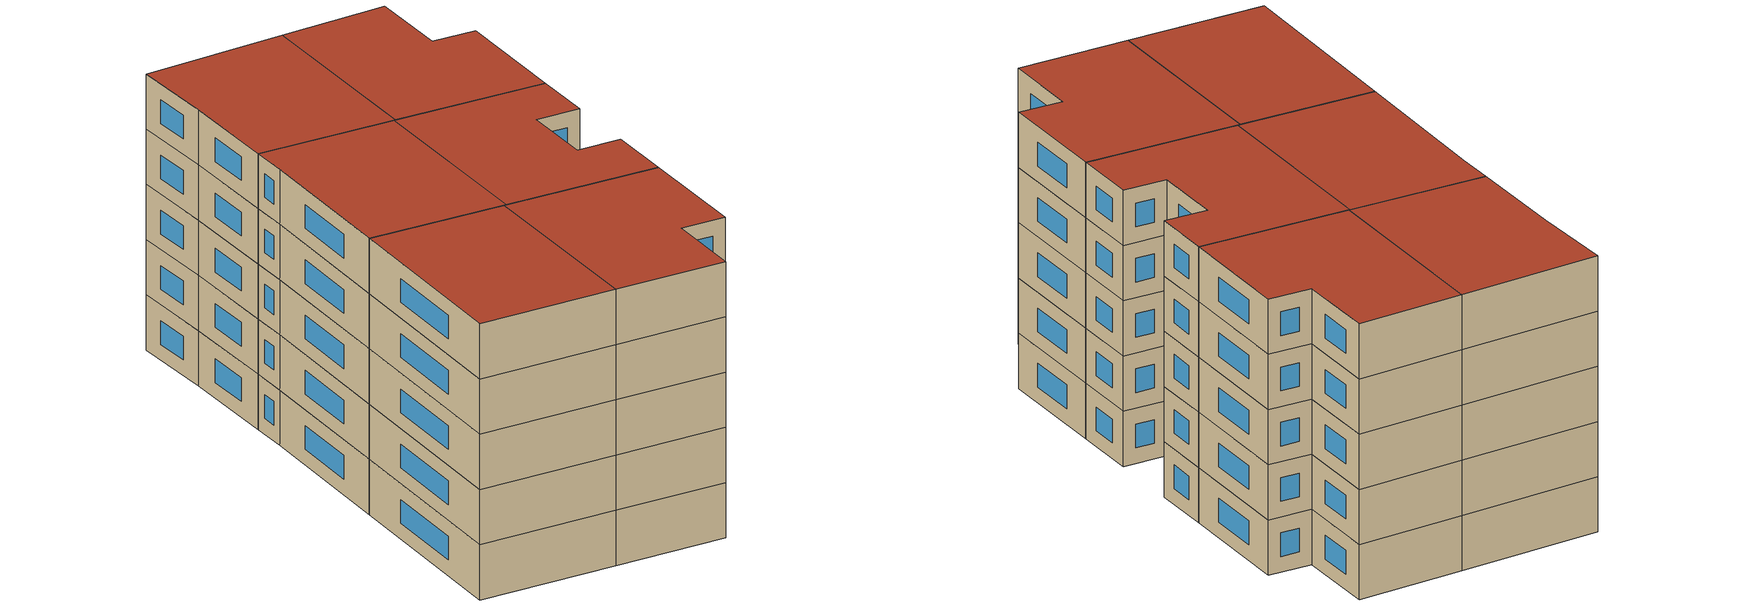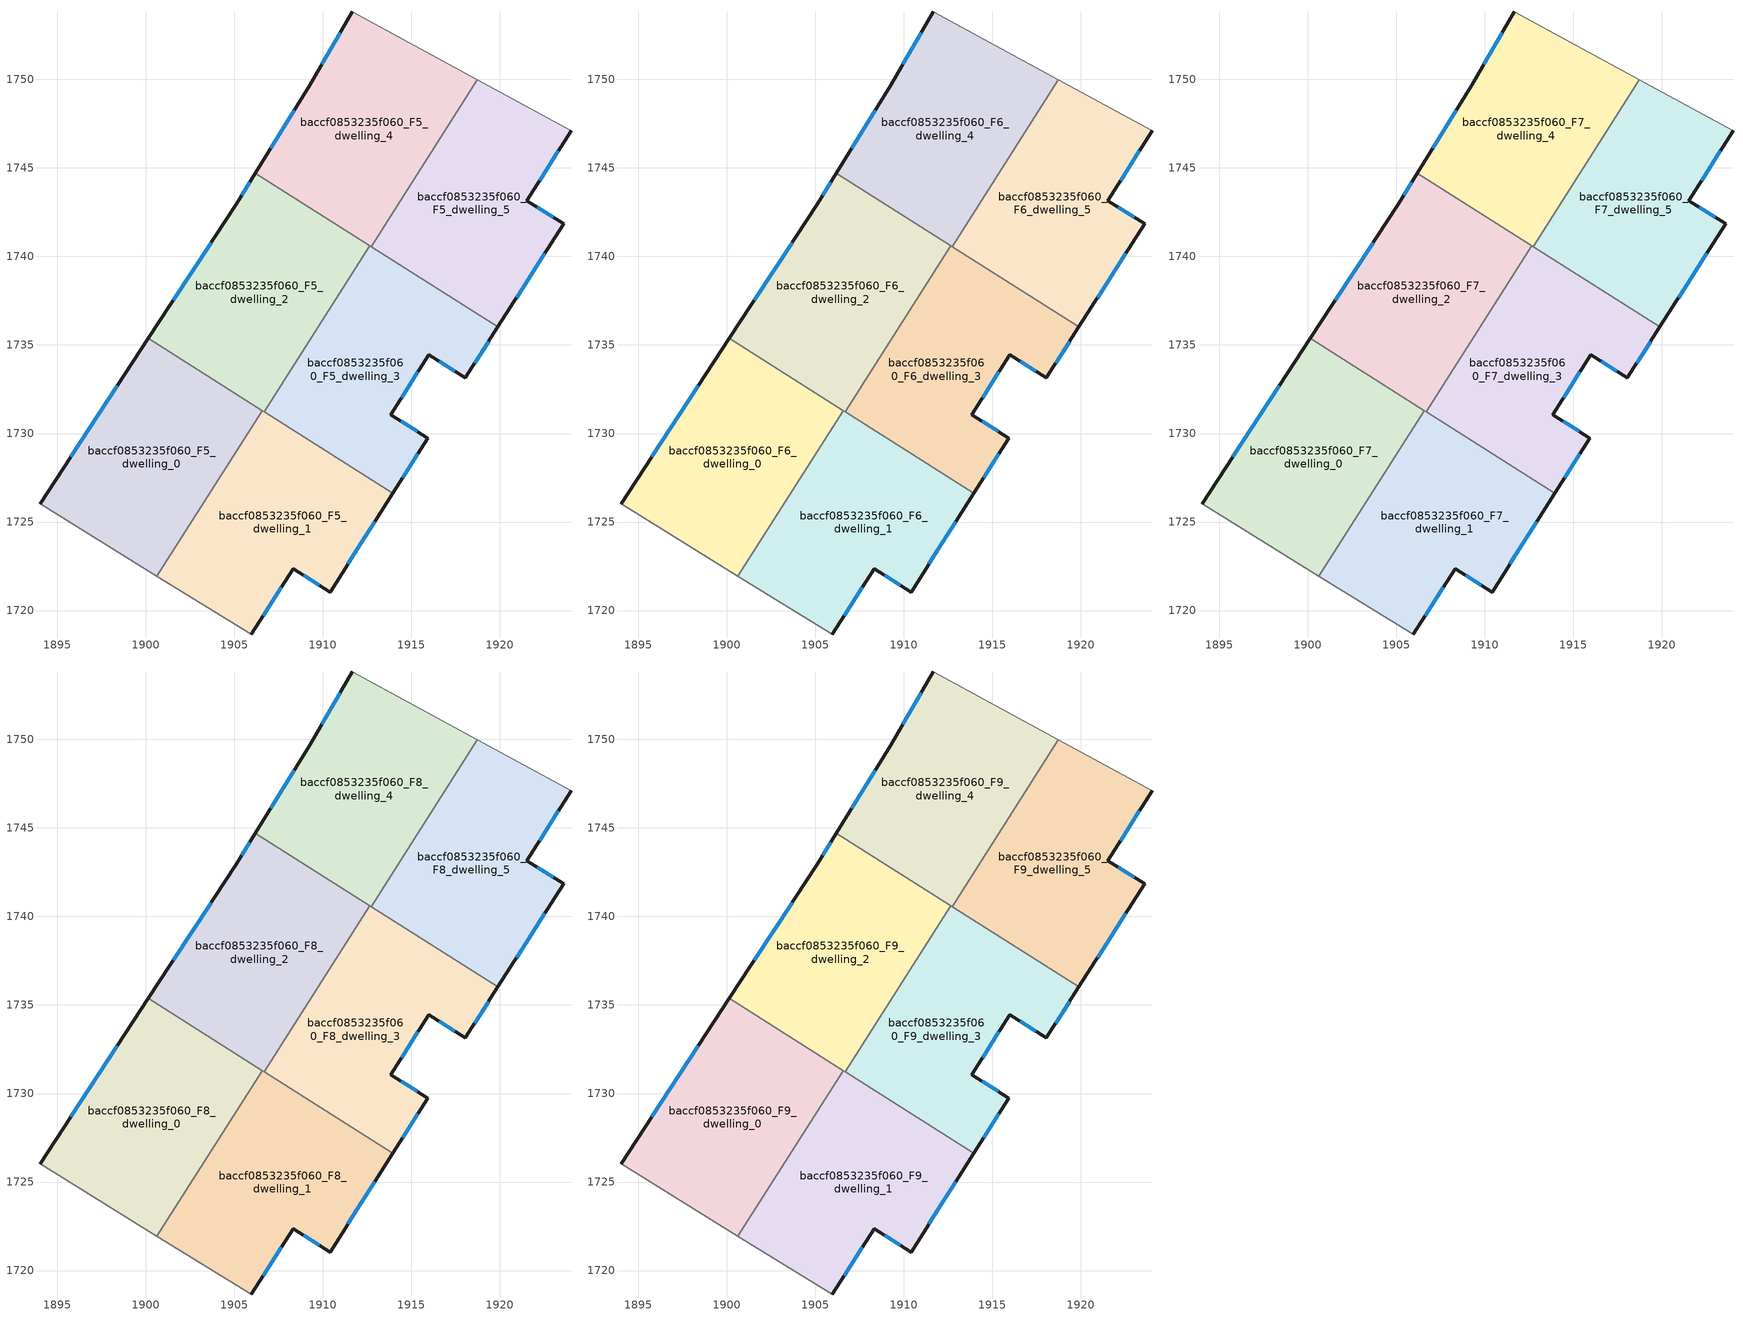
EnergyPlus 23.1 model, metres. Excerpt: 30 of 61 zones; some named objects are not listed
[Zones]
baccf0853235f060_F5_dwelling_0
 floor to baccf0853235f060_F4_dwelling_0 (EU_floor_Construction): 1906.57,1731.3 1900.63,1721.95 1894.03,1726.03 1900.15,1735.37 z15
 wall outside (EU_wall_Construction): 1900.15,1735.37 1894.03,1726.03 z15:18
 wall adiabatic (EU_wall_Construction): 1894.03,1726.03 1900.63,1721.95 z15:18
 wall to baccf0853235f060_F5_dwelling_1 (EU_wall_Construction): 1900.63,1721.95 1906.57,1731.3 z15:18
 wall to baccf0853235f060_F5_dwelling_2 (EU_wall_Construction): 1906.57,1731.3 1900.15,1735.37 z15:18
 window (EU_Window_Construction): 1898.4,1732.7 1895.78,1728.7 z15.86:17.14
baccf0853235f060_F5_dwelling_1
 floor to baccf0853235f060_F4_dwelling_1 (EU_floor_Construction): 1913.95,1726.61 1910.41,1721.04 1908.32,1722.37 1905.96,1718.66 1900.63,1721.95 1906.57,1731.3 z15
 wall outside (EU_wall_Construction): 1905.96,1718.66 1908.32,1722.37 1910.41,1721.04 1913.95,1726.61 z15:18
 wall adiabatic (EU_wall_Construction): 1900.63,1721.95 1905.96,1718.66 z15:18
 wall to baccf0853235f060_F5_dwelling_3 (EU_wall_Construction): 1913.95,1726.61 1906.7,1731.22 z15:18
 wall to baccf0853235f060_F5_dwelling_2 (EU_wall_Construction): 1906.7,1731.22 1906.57,1731.3 z15:18
 window (EU_Window_Construction): 1908.92,1721.99 1909.82,1721.42 / 1906.64,1719.72 1907.65,1721.31 / 1911.42,1722.63 1912.94,1725.02 z15.86:17.14
baccf0853235f060_F5_dwelling_2
 floor to baccf0853235f060_F4_dwelling_2 (EU_floor_Construction): 1912.66,1740.61 1906.7,1731.22 1900.15,1735.37 1905.1,1742.94 1906.2,1744.71 z15
 wall outside (EU_wall_Construction): 1906.2,1744.71 1905.1,1742.94 1900.15,1735.37 z15:18
 wall to baccf0853235f060_F5_dwelling_3 (EU_wall_Construction): 1906.7,1731.22 1912.66,1740.61 z15:18
 wall to baccf0853235f060_F5_dwelling_4 (EU_wall_Construction): 1912.66,1740.61 1906.2,1744.71 z15:18
 window (EU_Window_Construction): 1905.89,1744.21 1905.42,1743.45 / 1903.69,1740.78 1901.56,1737.54 z15.86:17.14
baccf0853235f060_F5_dwelling_3
 floor to baccf0853235f060_F4_dwelling_3 (EU_floor_Construction): 1919.89,1736.02 1918.06,1733.14 1915.99,1734.45 1913.84,1731.06 1915.93,1729.74 1913.95,1726.61 1906.7,1731.22 1912.66,1740.61 z15
 wall outside (EU_wall_Construction): 1913.95,1726.61 1915.93,1729.74 1913.84,1731.06 1915.99,1734.45 1918.06,1733.14 1919.89,1736.02 z15:18
 wall to baccf0853235f060_F5_dwelling_5 (EU_wall_Construction): 1919.89,1736.02 1912.74,1740.56 z15:18
 wall to baccf0853235f060_F5_dwelling_4 (EU_wall_Construction): 1912.74,1740.56 1912.66,1740.61 z15:18
 window (EU_Window_Construction): 1914.45,1732.03 1915.37,1733.48 / 1915.33,1730.11 1914.44,1730.68 / 1914.52,1727.5 1915.37,1728.84 / 1918.58,1733.97 1919.37,1735.2 / 1916.58,1734.08 1917.47,1733.52 z15.86:17.14
baccf0853235f060_F5_dwelling_4
 floor to baccf0853235f060_F4_dwelling_4 (EU_floor_Construction): 1918.72,1749.99 1912.74,1740.56 1906.2,1744.71 1909.27,1749.67 1911.68,1753.83 z15
 wall outside (EU_wall_Construction): 1911.68,1753.83 1909.27,1749.67 1906.2,1744.71 z15:18
 wall adiabatic (EU_wall_Construction): 1918.72,1749.99 1911.68,1753.83 z15:18
 wall to baccf0853235f060_F5_dwelling_5 (EU_wall_Construction): 1912.74,1740.56 1918.72,1749.99 z15:18
 window (EU_Window_Construction): 1910.99,1752.64 1909.95,1750.86 / 1908.39,1748.25 1907.08,1746.13 z15.86:17.14
baccf0853235f060_F5_dwelling_5
 floor to baccf0853235f060_F4_dwelling_5 (EU_floor_Construction): 1924.02,1747.1 1921.54,1743.16 1923.6,1741.84 1919.89,1736.02 1912.74,1740.56 1918.72,1749.99 z15
 wall outside (EU_wall_Construction): 1919.89,1736.02 1923.6,1741.84 1921.54,1743.16 1924.02,1747.1 z15:18
 wall adiabatic (EU_wall_Construction): 1924.02,1747.1 1918.72,1749.99 z15:18
 window (EU_Window_Construction): 1922.25,1744.28 1923.31,1745.97 / 1923.01,1742.22 1922.13,1742.78 / 1920.95,1737.68 1922.54,1740.18 z15.86:17.14
baccf0853235f060_F6_dwelling_0
 floor to baccf0853235f060_F5_dwelling_0 (EU_floor_Construction): 1906.57,1731.3 1900.63,1721.95 1894.03,1726.03 1900.15,1735.37 z18
 wall outside (EU_wall_Construction): 1900.15,1735.37 1894.03,1726.03 z18:21
 wall adiabatic (EU_wall_Construction): 1894.03,1726.03 1900.63,1721.95 z18:21
 wall to baccf0853235f060_F6_dwelling_1 (EU_wall_Construction): 1900.63,1721.95 1906.57,1731.3 z18:21
 wall to baccf0853235f060_F6_dwelling_2 (EU_wall_Construction): 1906.57,1731.3 1900.15,1735.37 z18:21
 window (EU_Window_Construction): 1898.4,1732.7 1895.78,1728.7 z18.86:20.14
baccf0853235f060_F6_dwelling_1
 floor to baccf0853235f060_F5_dwelling_1 (EU_floor_Construction): 1913.95,1726.61 1910.41,1721.04 1908.32,1722.37 1905.96,1718.66 1900.63,1721.95 1906.57,1731.3 z18
 wall outside (EU_wall_Construction): 1905.96,1718.66 1908.32,1722.37 1910.41,1721.04 1913.95,1726.61 z18:21
 wall adiabatic (EU_wall_Construction): 1900.63,1721.95 1905.96,1718.66 z18:21
 wall to baccf0853235f060_F6_dwelling_3 (EU_wall_Construction): 1913.95,1726.61 1906.7,1731.22 z18:21
 wall to baccf0853235f060_F6_dwelling_2 (EU_wall_Construction): 1906.7,1731.22 1906.57,1731.3 z18:21
 window (EU_Window_Construction): 1908.92,1721.99 1909.82,1721.42 / 1906.64,1719.72 1907.65,1721.31 / 1911.42,1722.63 1912.94,1725.02 z18.86:20.14
baccf0853235f060_F6_dwelling_2
 floor to baccf0853235f060_F5_dwelling_2 (EU_floor_Construction): 1912.66,1740.61 1906.7,1731.22 1900.15,1735.37 1905.1,1742.94 1906.2,1744.71 z18
 wall outside (EU_wall_Construction): 1906.2,1744.71 1905.1,1742.94 1900.15,1735.37 z18:21
 wall to baccf0853235f060_F6_dwelling_3 (EU_wall_Construction): 1906.7,1731.22 1912.66,1740.61 z18:21
 wall to baccf0853235f060_F6_dwelling_4 (EU_wall_Construction): 1912.66,1740.61 1906.2,1744.71 z18:21
 window (EU_Window_Construction): 1905.89,1744.21 1905.42,1743.45 / 1903.69,1740.78 1901.56,1737.54 z18.86:20.14
baccf0853235f060_F6_dwelling_3
 floor to baccf0853235f060_F5_dwelling_3 (EU_floor_Construction): 1919.89,1736.02 1918.06,1733.14 1915.99,1734.45 1913.84,1731.06 1915.93,1729.74 1913.95,1726.61 1906.7,1731.22 1912.66,1740.61 z18
 wall outside (EU_wall_Construction): 1913.95,1726.61 1915.93,1729.74 1913.84,1731.06 1915.99,1734.45 1918.06,1733.14 1919.89,1736.02 z18:21
 wall to baccf0853235f060_F6_dwelling_5 (EU_wall_Construction): 1919.89,1736.02 1912.74,1740.56 z18:21
 wall to baccf0853235f060_F6_dwelling_4 (EU_wall_Construction): 1912.74,1740.56 1912.66,1740.61 z18:21
 window (EU_Window_Construction): 1914.45,1732.03 1915.37,1733.48 / 1915.33,1730.11 1914.44,1730.68 / 1914.52,1727.5 1915.37,1728.84 / 1918.58,1733.97 1919.37,1735.2 / 1916.58,1734.08 1917.47,1733.52 z18.86:20.14
baccf0853235f060_F6_dwelling_4
 floor to baccf0853235f060_F5_dwelling_4 (EU_floor_Construction): 1918.72,1749.99 1912.74,1740.56 1906.2,1744.71 1909.27,1749.67 1911.68,1753.83 z18
 wall outside (EU_wall_Construction): 1911.68,1753.83 1909.27,1749.67 1906.2,1744.71 z18:21
 wall adiabatic (EU_wall_Construction): 1918.72,1749.99 1911.68,1753.83 z18:21
 wall to baccf0853235f060_F6_dwelling_5 (EU_wall_Construction): 1912.74,1740.56 1918.72,1749.99 z18:21
 window (EU_Window_Construction): 1910.99,1752.64 1909.95,1750.86 / 1908.39,1748.25 1907.08,1746.13 z18.86:20.14
baccf0853235f060_F6_dwelling_5
 floor to baccf0853235f060_F5_dwelling_5 (EU_floor_Construction): 1924.02,1747.1 1921.54,1743.16 1923.6,1741.84 1919.89,1736.02 1912.74,1740.56 1918.72,1749.99 z18
 wall outside (EU_wall_Construction): 1919.89,1736.02 1923.6,1741.84 1921.54,1743.16 1924.02,1747.1 z18:21
 wall adiabatic (EU_wall_Construction): 1924.02,1747.1 1918.72,1749.99 z18:21
 window (EU_Window_Construction): 1922.25,1744.28 1923.31,1745.97 / 1923.01,1742.22 1922.13,1742.78 / 1920.95,1737.68 1922.54,1740.18 z18.86:20.14
baccf0853235f060_F7_dwelling_0
 floor to baccf0853235f060_F6_dwelling_0 (EU_floor_Construction): 1906.57,1731.3 1900.63,1721.95 1894.03,1726.03 1900.15,1735.37 z21
 wall outside (EU_wall_Construction): 1900.15,1735.37 1894.03,1726.03 z21:24
 wall adiabatic (EU_wall_Construction): 1894.03,1726.03 1900.63,1721.95 z21:24
 wall to baccf0853235f060_F7_dwelling_1 (EU_wall_Construction): 1900.63,1721.95 1906.57,1731.3 z21:24
 wall to baccf0853235f060_F7_dwelling_2 (EU_wall_Construction): 1906.57,1731.3 1900.15,1735.37 z21:24
 window (EU_Window_Construction): 1898.4,1732.7 1895.78,1728.7 z21.86:23.14
baccf0853235f060_F7_dwelling_1
 floor to baccf0853235f060_F6_dwelling_1 (EU_floor_Construction): 1913.95,1726.61 1910.41,1721.04 1908.32,1722.37 1905.96,1718.66 1900.63,1721.95 1906.57,1731.3 z21
 wall outside (EU_wall_Construction): 1905.96,1718.66 1908.32,1722.37 1910.41,1721.04 1913.95,1726.61 z21:24
 wall adiabatic (EU_wall_Construction): 1900.63,1721.95 1905.96,1718.66 z21:24
 wall to baccf0853235f060_F7_dwelling_3 (EU_wall_Construction): 1913.95,1726.61 1906.7,1731.22 z21:24
 wall to baccf0853235f060_F7_dwelling_2 (EU_wall_Construction): 1906.7,1731.22 1906.57,1731.3 z21:24
 window (EU_Window_Construction): 1908.92,1721.99 1909.82,1721.42 / 1906.64,1719.72 1907.65,1721.31 / 1911.42,1722.63 1912.94,1725.02 z21.86:23.14
baccf0853235f060_F7_dwelling_2
 floor to baccf0853235f060_F6_dwelling_2 (EU_floor_Construction): 1912.66,1740.61 1906.7,1731.22 1900.15,1735.37 1905.1,1742.94 1906.2,1744.71 z21
 wall outside (EU_wall_Construction): 1906.2,1744.71 1905.1,1742.94 1900.15,1735.37 z21:24
 wall to baccf0853235f060_F7_dwelling_3 (EU_wall_Construction): 1906.7,1731.22 1912.66,1740.61 z21:24
 wall to baccf0853235f060_F7_dwelling_4 (EU_wall_Construction): 1912.66,1740.61 1906.2,1744.71 z21:24
 window (EU_Window_Construction): 1905.89,1744.21 1905.42,1743.45 / 1903.69,1740.78 1901.56,1737.54 z21.86:23.14
baccf0853235f060_F7_dwelling_3
 floor to baccf0853235f060_F6_dwelling_3 (EU_floor_Construction): 1919.89,1736.02 1918.06,1733.14 1915.99,1734.45 1913.84,1731.06 1915.93,1729.74 1913.95,1726.61 1906.7,1731.22 1912.66,1740.61 z21
 wall outside (EU_wall_Construction): 1913.95,1726.61 1915.93,1729.74 1913.84,1731.06 1915.99,1734.45 1918.06,1733.14 1919.89,1736.02 z21:24
 wall to baccf0853235f060_F7_dwelling_5 (EU_wall_Construction): 1919.89,1736.02 1912.74,1740.56 z21:24
 wall to baccf0853235f060_F7_dwelling_4 (EU_wall_Construction): 1912.74,1740.56 1912.66,1740.61 z21:24
 window (EU_Window_Construction): 1914.45,1732.03 1915.37,1733.48 / 1915.33,1730.11 1914.44,1730.68 / 1914.52,1727.5 1915.37,1728.84 / 1918.58,1733.97 1919.37,1735.2 / 1916.58,1734.08 1917.47,1733.52 z21.86:23.14
baccf0853235f060_F7_dwelling_4
 floor to baccf0853235f060_F6_dwelling_4 (EU_floor_Construction): 1918.72,1749.99 1912.74,1740.56 1906.2,1744.71 1909.27,1749.67 1911.68,1753.83 z21
 wall outside (EU_wall_Construction): 1911.68,1753.83 1909.27,1749.67 1906.2,1744.71 z21:24
 wall adiabatic (EU_wall_Construction): 1918.72,1749.99 1911.68,1753.83 z21:24
 wall to baccf0853235f060_F7_dwelling_5 (EU_wall_Construction): 1912.74,1740.56 1918.72,1749.99 z21:24
 window (EU_Window_Construction): 1910.99,1752.64 1909.95,1750.86 / 1908.39,1748.25 1907.08,1746.13 z21.86:23.14
baccf0853235f060_F7_dwelling_5
 floor to baccf0853235f060_F6_dwelling_5 (EU_floor_Construction): 1924.02,1747.1 1921.54,1743.16 1923.6,1741.84 1919.89,1736.02 1912.74,1740.56 1918.72,1749.99 z21
 wall outside (EU_wall_Construction): 1919.89,1736.02 1923.6,1741.84 1921.54,1743.16 1924.02,1747.1 z21:24
 wall adiabatic (EU_wall_Construction): 1924.02,1747.1 1918.72,1749.99 z21:24
 window (EU_Window_Construction): 1922.25,1744.28 1923.31,1745.97 / 1923.01,1742.22 1922.13,1742.78 / 1920.95,1737.68 1922.54,1740.18 z21.86:23.14
baccf0853235f060_F8_dwelling_0
 floor to baccf0853235f060_F7_dwelling_0 (EU_floor_Construction): 1906.57,1731.3 1900.63,1721.95 1894.03,1726.03 1900.15,1735.37 z24
 wall outside (EU_wall_Construction): 1900.15,1735.37 1894.03,1726.03 z24:27
 wall adiabatic (EU_wall_Construction): 1894.03,1726.03 1900.63,1721.95 z24:27
 wall to baccf0853235f060_F8_dwelling_1 (EU_wall_Construction): 1900.63,1721.95 1906.57,1731.3 z24:27
 wall to baccf0853235f060_F8_dwelling_2 (EU_wall_Construction): 1906.57,1731.3 1900.15,1735.37 z24:27
 window (EU_Window_Construction): 1898.4,1732.7 1895.78,1728.7 z24.86:26.14
baccf0853235f060_F8_dwelling_1
 floor to baccf0853235f060_F7_dwelling_1 (EU_floor_Construction): 1913.95,1726.61 1910.41,1721.04 1908.32,1722.37 1905.96,1718.66 1900.63,1721.95 1906.57,1731.3 z24
 wall outside (EU_wall_Construction): 1905.96,1718.66 1908.32,1722.37 1910.41,1721.04 1913.95,1726.61 z24:27
 wall adiabatic (EU_wall_Construction): 1900.63,1721.95 1905.96,1718.66 z24:27
 wall to baccf0853235f060_F8_dwelling_3 (EU_wall_Construction): 1913.95,1726.61 1906.7,1731.22 z24:27
 wall to baccf0853235f060_F8_dwelling_2 (EU_wall_Construction): 1906.7,1731.22 1906.57,1731.3 z24:27
 window (EU_Window_Construction): 1908.92,1721.99 1909.82,1721.42 / 1906.64,1719.72 1907.65,1721.31 / 1911.42,1722.63 1912.94,1725.02 z24.86:26.14
baccf0853235f060_F8_dwelling_2
 floor to baccf0853235f060_F7_dwelling_2 (EU_floor_Construction): 1912.66,1740.61 1906.7,1731.22 1900.15,1735.37 1905.1,1742.94 1906.2,1744.71 z24
 wall outside (EU_wall_Construction): 1906.2,1744.71 1905.1,1742.94 1900.15,1735.37 z24:27
 wall to baccf0853235f060_F8_dwelling_3 (EU_wall_Construction): 1906.7,1731.22 1912.66,1740.61 z24:27
 wall to baccf0853235f060_F8_dwelling_4 (EU_wall_Construction): 1912.66,1740.61 1906.2,1744.71 z24:27
 window (EU_Window_Construction): 1905.89,1744.21 1905.42,1743.45 / 1903.69,1740.78 1901.56,1737.54 z24.86:26.14
baccf0853235f060_F8_dwelling_3
 floor to baccf0853235f060_F7_dwelling_3 (EU_floor_Construction): 1919.89,1736.02 1918.06,1733.14 1915.99,1734.45 1913.84,1731.06 1915.93,1729.74 1913.95,1726.61 1906.7,1731.22 1912.66,1740.61 z24
 wall outside (EU_wall_Construction): 1913.95,1726.61 1915.93,1729.74 1913.84,1731.06 1915.99,1734.45 1918.06,1733.14 1919.89,1736.02 z24:27
 wall to baccf0853235f060_F8_dwelling_5 (EU_wall_Construction): 1919.89,1736.02 1912.74,1740.56 z24:27
 wall to baccf0853235f060_F8_dwelling_4 (EU_wall_Construction): 1912.74,1740.56 1912.66,1740.61 z24:27
 window (EU_Window_Construction): 1914.45,1732.03 1915.37,1733.48 / 1915.33,1730.11 1914.44,1730.68 / 1914.52,1727.5 1915.37,1728.84 / 1918.58,1733.97 1919.37,1735.2 / 1916.58,1734.08 1917.47,1733.52 z24.86:26.14
baccf0853235f060_F8_dwelling_4
 floor to baccf0853235f060_F7_dwelling_4 (EU_floor_Construction): 1918.72,1749.99 1912.74,1740.56 1906.2,1744.71 1909.27,1749.67 1911.68,1753.83 z24
 wall outside (EU_wall_Construction): 1911.68,1753.83 1909.27,1749.67 1906.2,1744.71 z24:27
 wall adiabatic (EU_wall_Construction): 1918.72,1749.99 1911.68,1753.83 z24:27
 wall to baccf0853235f060_F8_dwelling_5 (EU_wall_Construction): 1912.74,1740.56 1918.72,1749.99 z24:27
 window (EU_Window_Construction): 1910.99,1752.64 1909.95,1750.86 / 1908.39,1748.25 1907.08,1746.13 z24.86:26.14
baccf0853235f060_F8_dwelling_5
 floor to baccf0853235f060_F7_dwelling_5 (EU_floor_Construction): 1924.02,1747.1 1921.54,1743.16 1923.6,1741.84 1919.89,1736.02 1912.74,1740.56 1918.72,1749.99 z24
 wall outside (EU_wall_Construction): 1919.89,1736.02 1923.6,1741.84 1921.54,1743.16 1924.02,1747.1 z24:27
 wall adiabatic (EU_wall_Construction): 1924.02,1747.1 1918.72,1749.99 z24:27
 window (EU_Window_Construction): 1922.25,1744.28 1923.31,1745.97 / 1923.01,1742.22 1922.13,1742.78 / 1920.95,1737.68 1922.54,1740.18 z24.86:26.14
baccf0853235f060_F9_dwelling_0
 floor to baccf0853235f060_F8_dwelling_0 (EU_floor_Construction): 1906.57,1731.3 1900.63,1721.95 1894.03,1726.03 1900.15,1735.37 z27
 wall outside (EU_wall_Construction): 1900.15,1735.37 1894.03,1726.03 z27:30
 wall adiabatic (EU_wall_Construction): 1894.03,1726.03 1900.63,1721.95 z27:30
 wall to baccf0853235f060_F9_dwelling_1 (EU_wall_Construction): 1900.63,1721.95 1906.57,1731.3 z27:30
 wall to baccf0853235f060_F9_dwelling_2 (EU_wall_Construction): 1906.57,1731.3 1900.15,1735.37 z27:30
 window (EU_Window_Construction): 1898.4,1732.7 1895.78,1728.7 z27.86:29.14
 roof outside (EU_roof_Construction): 1900.63,1721.95 1906.57,1731.3 1900.15,1735.37 1894.03,1726.03 z30
baccf0853235f060_F9_dwelling_1
 floor to baccf0853235f060_F8_dwelling_1 (EU_floor_Construction): 1913.95,1726.61 1910.41,1721.04 1908.32,1722.37 1905.96,1718.66 1900.63,1721.95 1906.57,1731.3 z27
 wall outside (EU_wall_Construction): 1905.96,1718.66 1908.32,1722.37 1910.41,1721.04 1913.95,1726.61 z27:30
 wall adiabatic (EU_wall_Construction): 1900.63,1721.95 1905.96,1718.66 z27:30
 wall to baccf0853235f060_F9_dwelling_3 (EU_wall_Construction): 1913.95,1726.61 1906.7,1731.22 z27:30
 wall to baccf0853235f060_F9_dwelling_2 (EU_wall_Construction): 1906.7,1731.22 1906.57,1731.3 z27:30
 window (EU_Window_Construction): 1908.92,1721.99 1909.82,1721.42 / 1906.64,1719.72 1907.65,1721.31 / 1911.42,1722.63 1912.94,1725.02 z27.86:29.14
 roof outside (EU_roof_Construction): 1910.41,1721.04 1913.95,1726.61 1906.57,1731.3 1900.63,1721.95 1905.96,1718.66 1908.32,1722.37 z30
baccf0853235f060_F9_dwelling_2
 floor to baccf0853235f060_F8_dwelling_2 (EU_floor_Construction): 1912.66,1740.61 1906.7,1731.22 1900.15,1735.37 1905.1,1742.94 1906.2,1744.71 z27
 wall outside (EU_wall_Construction): 1906.2,1744.71 1905.1,1742.94 1900.15,1735.37 z27:30
 wall to baccf0853235f060_F9_dwelling_3 (EU_wall_Construction): 1906.7,1731.22 1912.66,1740.61 z27:30
 wall to baccf0853235f060_F9_dwelling_4 (EU_wall_Construction): 1912.66,1740.61 1906.2,1744.71 z27:30
 window (EU_Window_Construction): 1905.89,1744.21 1905.42,1743.45 / 1903.69,1740.78 1901.56,1737.54 z27.86:29.14
 roof outside (EU_roof_Construction): 1906.7,1731.22 1912.66,1740.61 1906.2,1744.71 1905.1,1742.94 1900.15,1735.37 z30
baccf0853235f060_F9_dwelling_3
 floor to baccf0853235f060_F8_dwelling_3 (EU_floor_Construction): 1919.89,1736.02 1918.06,1733.14 1915.99,1734.45 1913.84,1731.06 1915.93,1729.74 1913.95,1726.61 1906.7,1731.22 1912.66,1740.61 z27
 wall outside (EU_wall_Construction): 1913.95,1726.61 1915.93,1729.74 1913.84,1731.06 1915.99,1734.45 1918.06,1733.14 1919.89,1736.02 z27:30
 wall to baccf0853235f060_F9_dwelling_5 (EU_wall_Construction): 1919.89,1736.02 1912.74,1740.56 z27:30
 wall to baccf0853235f060_F9_dwelling_4 (EU_wall_Construction): 1912.74,1740.56 1912.66,1740.61 z27:30
 window (EU_Window_Construction): 1914.45,1732.03 1915.37,1733.48 / 1915.33,1730.11 1914.44,1730.68 / 1914.52,1727.5 1915.37,1728.84 / 1918.58,1733.97 1919.37,1735.2 / 1916.58,1734.08 1917.47,1733.52 z27.86:29.14
 roof outside (EU_roof_Construction): 1915.93,1729.74 1913.84,1731.06 1915.99,1734.45 1918.06,1733.14 1919.89,1736.02 1912.66,1740.61 1906.7,1731.22 1913.95,1726.61 z30
baccf0853235f060_F9_dwelling_4
 floor to baccf0853235f060_F8_dwelling_4 (EU_floor_Construction): 1918.72,1749.99 1912.74,1740.56 1906.2,1744.71 1909.27,1749.67 1911.68,1753.83 z27
 wall outside (EU_wall_Construction): 1911.68,1753.83 1909.27,1749.67 1906.2,1744.71 z27:30
 wall adiabatic (EU_wall_Construction): 1918.72,1749.99 1911.68,1753.83 z27:30
 wall to baccf0853235f060_F9_dwelling_5 (EU_wall_Construction): 1912.74,1740.56 1918.72,1749.99 z27:30
 window (EU_Window_Construction): 1910.99,1752.64 1909.95,1750.86 / 1908.39,1748.25 1907.08,1746.13 z27.86:29.14
 roof outside (EU_roof_Construction): 1912.74,1740.56 1918.72,1749.99 1911.68,1753.83 1909.27,1749.67 1906.2,1744.71 z30
baccf0853235f060_F9_dwelling_5
 floor to baccf0853235f060_F8_dwelling_5 (EU_floor_Construction): 1924.02,1747.1 1921.54,1743.16 1923.6,1741.84 1919.89,1736.02 1912.74,1740.56 1918.72,1749.99 z27
 wall outside (EU_wall_Construction): 1919.89,1736.02 1923.6,1741.84 1921.54,1743.16 1924.02,1747.1 z27:30
 wall adiabatic (EU_wall_Construction): 1924.02,1747.1 1918.72,1749.99 z27:30
 window (EU_Window_Construction): 1922.25,1744.28 1923.31,1745.97 / 1923.01,1742.22 1922.13,1742.78 / 1920.95,1737.68 1922.54,1740.18 z27.86:29.14
 roof outside (EU_roof_Construction): 1919.89,1736.02 1923.6,1741.84 1921.54,1743.16 1924.02,1747.1 1918.72,1749.99 1912.74,1740.56 z30
[Building]
EU S2 Campaign: North Axis=0; Terrain=City; Solar Distribution=FullExterior
[Site:Location]
Helsinki-Vantaa.AP: Latitude=60.317; Longitude=24.963; Time Zone=2; Elevation=54.6
[SizingPeriod:WeatherFileDays]
AnnualSizingPeriod: Begin Month=1; Begin Day of Month=1; End Month=12; End Day of Month=31; Day of Week for Start Day=Monday; Use Weather File Daylight Saving Period=No; Use Weather File Rain and Snow Indicators=No
[MATERIAL]
EU_InternalMass_Material: Roughness=MediumRough; Thickness=0.1; Conductivity=1; Density=1800; Specific Heat=900; Thermal Absorptance=0.9; Solar Absorptance=0.7; Visible Absorptance=0.7
[MATERIAL:NOMASS] Roughness=MediumRough; Thermal Absorptance=0.9; Solar Absorptance=0.7; Visible Absorptance=0.7
Name | Thermal Resistance
EU_wall_NoMass | 2.6932
EU_roof_NoMass | 3.19818
EU_floor_NoMass | 2.22482
[WINDOWMATERIAL:SIMPLEGLAZINGSYSTEM]
EU_Window_SimpleGlazing: UFactor=2.14966; Solar Heat Gain Coefficient=0.7; Visible Transmittance=0.7
[CONSTRUCTION]
EU_wall_Construction: EU_wall_NoMass
EU_roof_Construction: EU_roof_NoMass
EU_floor_Construction: EU_floor_NoMass
EU_Window_Construction: EU_Window_SimpleGlazing
EU_InternalMass_Construction: EU_InternalMass_Material
[ZONE] Type=1; Multiplier=1; Ceiling Height=autocalculate; Floor Area=autocalculate; Part of Total Floor Area=Yes
Name | Volume
baccf0853235f060_F5_dwelling_0; baccf0853235f060_F6_dwelling_0; baccf0853235f060_F7_dwelling_0; baccf0853235f060_F8_dwelling_0; baccf0853235f060_F9_dwelling_0 | 256.49
baccf0853235f060_F5_dwelling_1; baccf0853235f060_F6_dwelling_1; baccf0853235f060_F7_dwelling_1; baccf0853235f060_F8_dwelling_1; baccf0853235f060_F9_dwelling_1 | 256.479
baccf0853235f060_F5_dwelling_2; baccf0853235f060_F6_dwelling_2; baccf0853235f060_F7_dwelling_2; baccf0853235f060_F8_dwelling_2; baccf0853235f060_F9_dwelling_2 | 256.484
baccf0853235f060_F5_dwelling_3; baccf0853235f060_F6_dwelling_3; baccf0853235f060_F7_dwelling_3; baccf0853235f060_F8_dwelling_3; baccf0853235f060_F9_dwelling_3 | 256.496
baccf0853235f060_F5_dwelling_4; baccf0853235f060_F6_dwelling_4; baccf0853235f060_F7_dwelling_4; baccf0853235f060_F8_dwelling_4; baccf0853235f060_F9_dwelling_4 | 256.473
baccf0853235f060_F5_dwelling_5; baccf0853235f060_F6_dwelling_5; baccf0853235f060_F7_dwelling_5; baccf0853235f060_F8_dwelling_5; baccf0853235f060_F9_dwelling_5 | 256.486
[INTERNALMASS] Construction=EU_InternalMass_Construction
Name | Zone or ZoneList | Surface Area
baccf0853235f060_F5_dwelling_0_EU_InternalMass | baccf0853235f060_F5_dwelling_0 | 85.4944
baccf0853235f060_F5_dwelling_1_EU_InternalMass | baccf0853235f060_F5_dwelling_1 | 85.4926
baccf0853235f060_F5_dwelling_2_EU_InternalMass | baccf0853235f060_F5_dwelling_2 | 85.496
baccf0853235f060_F5_dwelling_3_EU_InternalMass | baccf0853235f060_F5_dwelling_3 | 85.4989
baccf0853235f060_F5_dwelling_4_EU_InternalMass | baccf0853235f060_F5_dwelling_4 | 85.4895
baccf0853235f060_F5_dwelling_5_EU_InternalMass | baccf0853235f060_F5_dwelling_5 | 85.4939
baccf0853235f060_F6_dwelling_0_EU_InternalMass | baccf0853235f060_F6_dwelling_0 | 85.4944
baccf0853235f060_F6_dwelling_1_EU_InternalMass | baccf0853235f060_F6_dwelling_1 | 85.4926
baccf0853235f060_F6_dwelling_2_EU_InternalMass | baccf0853235f060_F6_dwelling_2 | 85.496
baccf0853235f060_F6_dwelling_3_EU_InternalMass | baccf0853235f060_F6_dwelling_3 | 85.4989
baccf0853235f060_F6_dwelling_4_EU_InternalMass | baccf0853235f060_F6_dwelling_4 | 85.4895
baccf0853235f060_F6_dwelling_5_EU_InternalMass | baccf0853235f060_F6_dwelling_5 | 85.4939
baccf0853235f060_F7_dwelling_0_EU_InternalMass | baccf0853235f060_F7_dwelling_0 | 85.4944
baccf0853235f060_F7_dwelling_1_EU_InternalMass | baccf0853235f060_F7_dwelling_1 | 85.4926
baccf0853235f060_F7_dwelling_2_EU_InternalMass | baccf0853235f060_F7_dwelling_2 | 85.496
baccf0853235f060_F7_dwelling_3_EU_InternalMass | baccf0853235f060_F7_dwelling_3 | 85.4989
baccf0853235f060_F7_dwelling_4_EU_InternalMass | baccf0853235f060_F7_dwelling_4 | 85.4895
baccf0853235f060_F7_dwelling_5_EU_InternalMass | baccf0853235f060_F7_dwelling_5 | 85.4939
baccf0853235f060_F8_dwelling_0_EU_InternalMass | baccf0853235f060_F8_dwelling_0 | 85.4944
baccf0853235f060_F8_dwelling_1_EU_InternalMass | baccf0853235f060_F8_dwelling_1 | 85.4926
baccf0853235f060_F8_dwelling_2_EU_InternalMass | baccf0853235f060_F8_dwelling_2 | 85.496
baccf0853235f060_F8_dwelling_3_EU_InternalMass | baccf0853235f060_F8_dwelling_3 | 85.4989
baccf0853235f060_F8_dwelling_4_EU_InternalMass | baccf0853235f060_F8_dwelling_4 | 85.4895
baccf0853235f060_F8_dwelling_5_EU_InternalMass | baccf0853235f060_F8_dwelling_5 | 85.4939
baccf0853235f060_F9_dwelling_0_EU_InternalMass | baccf0853235f060_F9_dwelling_0 | 85.4944
baccf0853235f060_F9_dwelling_1_EU_InternalMass | baccf0853235f060_F9_dwelling_1 | 85.4926
baccf0853235f060_F9_dwelling_2_EU_InternalMass | baccf0853235f060_F9_dwelling_2 | 85.496
baccf0853235f060_F9_dwelling_3_EU_InternalMass | baccf0853235f060_F9_dwelling_3 | 85.4989
baccf0853235f060_F9_dwelling_4_EU_InternalMass | baccf0853235f060_F9_dwelling_4 | 85.4895
baccf0853235f060_F9_dwelling_5_EU_InternalMass | baccf0853235f060_F9_dwelling_5 | 85.4939
[OTHEREQUIPMENT] Fuel Type=Electricity; Design Level Calculation Method=Watts/Area; Power per Zone Floor Area=1; Fraction Latent=0; Fraction Radiant=0; Fraction Lost=0; Carbon Dioxide Generation Rate=0; EndUse Subcategory=EU_Step8_InternalGains
Name | Zone or ZoneList or Space or SpaceList | Schedule
EU_Step8_InternalGain_baccf0853235f060_F5_dwelling_0_f000 | baccf0853235f060_F5_dwelling_0 | EU_Step8_GainSchedule_baccf0853235f060_F5_dwelling_0_f000
EU_Step8_InternalGain_baccf0853235f060_F5_dwelling_1_f000 | baccf0853235f060_F5_dwelling_1 | EU_Step8_GainSchedule_baccf0853235f060_F5_dwelling_1_f000
EU_Step8_InternalGain_baccf0853235f060_F5_dwelling_2_f000 | baccf0853235f060_F5_dwelling_2 | EU_Step8_GainSchedule_baccf0853235f060_F5_dwelling_2_f000
EU_Step8_InternalGain_baccf0853235f060_F5_dwelling_3_f000 | baccf0853235f060_F5_dwelling_3 | EU_Step8_GainSchedule_baccf0853235f060_F5_dwelling_3_f000
EU_Step8_InternalGain_baccf0853235f060_F5_dwelling_4_f000 | baccf0853235f060_F5_dwelling_4 | EU_Step8_GainSchedule_baccf0853235f060_F5_dwelling_4_f000
EU_Step8_InternalGain_baccf0853235f060_F5_dwelling_5_f000 | baccf0853235f060_F5_dwelling_5 | EU_Step8_GainSchedule_baccf0853235f060_F5_dwelling_5_f000
EU_Step8_InternalGain_baccf0853235f060_F6_dwelling_0_f000 | baccf0853235f060_F6_dwelling_0 | EU_Step8_GainSchedule_baccf0853235f060_F6_dwelling_0_f000
EU_Step8_InternalGain_baccf0853235f060_F6_dwelling_1_f000 | baccf0853235f060_F6_dwelling_1 | EU_Step8_GainSchedule_baccf0853235f060_F6_dwelling_1_f000
EU_Step8_InternalGain_baccf0853235f060_F6_dwelling_2_f000 | baccf0853235f060_F6_dwelling_2 | EU_Step8_GainSchedule_baccf0853235f060_F6_dwelling_2_f000
EU_Step8_InternalGain_baccf0853235f060_F6_dwelling_3_f000 | baccf0853235f060_F6_dwelling_3 | EU_Step8_GainSchedule_baccf0853235f060_F6_dwelling_3_f000
EU_Step8_InternalGain_baccf0853235f060_F6_dwelling_4_f000 | baccf0853235f060_F6_dwelling_4 | EU_Step8_GainSchedule_baccf0853235f060_F6_dwelling_4_f000
EU_Step8_InternalGain_baccf0853235f060_F6_dwelling_5_f000 | baccf0853235f060_F6_dwelling_5 | EU_Step8_GainSchedule_baccf0853235f060_F6_dwelling_5_f000
EU_Step8_InternalGain_baccf0853235f060_F7_dwelling_0_f000 | baccf0853235f060_F7_dwelling_0 | EU_Step8_GainSchedule_baccf0853235f060_F7_dwelling_0_f000
EU_Step8_InternalGain_baccf0853235f060_F7_dwelling_1_f000 | baccf0853235f060_F7_dwelling_1 | EU_Step8_GainSchedule_baccf0853235f060_F7_dwelling_1_f000
EU_Step8_InternalGain_baccf0853235f060_F7_dwelling_2_f000 | baccf0853235f060_F7_dwelling_2 | EU_Step8_GainSchedule_baccf0853235f060_F7_dwelling_2_f000
EU_Step8_InternalGain_baccf0853235f060_F7_dwelling_3_f000 | baccf0853235f060_F7_dwelling_3 | EU_Step8_GainSchedule_baccf0853235f060_F7_dwelling_3_f000
EU_Step8_InternalGain_baccf0853235f060_F7_dwelling_4_f000 | baccf0853235f060_F7_dwelling_4 | EU_Step8_GainSchedule_baccf0853235f060_F7_dwelling_4_f000
EU_Step8_InternalGain_baccf0853235f060_F7_dwelling_5_f000 | baccf0853235f060_F7_dwelling_5 | EU_Step8_GainSchedule_baccf0853235f060_F7_dwelling_5_f000
EU_Step8_InternalGain_baccf0853235f060_F8_dwelling_0_f000 | baccf0853235f060_F8_dwelling_0 | EU_Step8_GainSchedule_baccf0853235f060_F8_dwelling_0_f000
EU_Step8_InternalGain_baccf0853235f060_F8_dwelling_1_f000 | baccf0853235f060_F8_dwelling_1 | EU_Step8_GainSchedule_baccf0853235f060_F8_dwelling_1_f000
EU_Step8_InternalGain_baccf0853235f060_F8_dwelling_2_f000 | baccf0853235f060_F8_dwelling_2 | EU_Step8_GainSchedule_baccf0853235f060_F8_dwelling_2_f000
EU_Step8_InternalGain_baccf0853235f060_F8_dwelling_3_f000 | baccf0853235f060_F8_dwelling_3 | EU_Step8_GainSchedule_baccf0853235f060_F8_dwelling_3_f000
EU_Step8_InternalGain_baccf0853235f060_F8_dwelling_4_f000 | baccf0853235f060_F8_dwelling_4 | EU_Step8_GainSchedule_baccf0853235f060_F8_dwelling_4_f000
EU_Step8_InternalGain_baccf0853235f060_F8_dwelling_5_f000 | baccf0853235f060_F8_dwelling_5 | EU_Step8_GainSchedule_baccf0853235f060_F8_dwelling_5_f000
EU_Step8_InternalGain_baccf0853235f060_F9_dwelling_0_f000 | baccf0853235f060_F9_dwelling_0 | EU_Step8_GainSchedule_baccf0853235f060_F9_dwelling_0_f000
EU_Step8_InternalGain_baccf0853235f060_F9_dwelling_1_f000 | baccf0853235f060_F9_dwelling_1 | EU_Step8_GainSchedule_baccf0853235f060_F9_dwelling_1_f000
EU_Step8_InternalGain_baccf0853235f060_F9_dwelling_2_f000 | baccf0853235f060_F9_dwelling_2 | EU_Step8_GainSchedule_baccf0853235f060_F9_dwelling_2_f000
EU_Step8_InternalGain_baccf0853235f060_F9_dwelling_3_f000 | baccf0853235f060_F9_dwelling_3 | EU_Step8_GainSchedule_baccf0853235f060_F9_dwelling_3_f000
EU_Step8_InternalGain_baccf0853235f060_F9_dwelling_4_f000 | baccf0853235f060_F9_dwelling_4 | EU_Step8_GainSchedule_baccf0853235f060_F9_dwelling_4_f000
EU_Step8_InternalGain_baccf0853235f060_F9_dwelling_5_f000 | baccf0853235f060_F9_dwelling_5 | EU_Step8_GainSchedule_baccf0853235f060_F9_dwelling_5_f000
[ZONEVENTILATION:DESIGNFLOWRATE] Schedule=EU_AlwaysOn; Design Flow Rate Calculation Method=AirChanges/Hour; Air Changes per Hour=0.586271; Ventilation Type=Natural; Fan Pressure Rise=0; Fan Total Efficiency=1; Constant Term Coefficient=1; Temperature Term Coefficient=0; Velocity Term Coefficient=0; Velocity Squared Term Coefficient=0; Minimum Indoor Temperature=-100; Maximum Indoor Temperature=100; Delta Temperature=-100; Minimum Outdoor Temperature=-100; Maximum Outdoor Temperature=100; Maximum Wind Speed=40
Name | Zone or ZoneList or Space or SpaceList
EU_ConstantAir_baccf0853235f060_F5_dwelling_0 | baccf0853235f060_F5_dwelling_0
EU_ConstantAir_baccf0853235f060_F5_dwelling_1 | baccf0853235f060_F5_dwelling_1
EU_ConstantAir_baccf0853235f060_F5_dwelling_2 | baccf0853235f060_F5_dwelling_2
EU_ConstantAir_baccf0853235f060_F5_dwelling_3 | baccf0853235f060_F5_dwelling_3
EU_ConstantAir_baccf0853235f060_F5_dwelling_4 | baccf0853235f060_F5_dwelling_4
EU_ConstantAir_baccf0853235f060_F5_dwelling_5 | baccf0853235f060_F5_dwelling_5
EU_ConstantAir_baccf0853235f060_F6_dwelling_0 | baccf0853235f060_F6_dwelling_0
EU_ConstantAir_baccf0853235f060_F6_dwelling_1 | baccf0853235f060_F6_dwelling_1
EU_ConstantAir_baccf0853235f060_F6_dwelling_2 | baccf0853235f060_F6_dwelling_2
EU_ConstantAir_baccf0853235f060_F6_dwelling_3 | baccf0853235f060_F6_dwelling_3
EU_ConstantAir_baccf0853235f060_F6_dwelling_4 | baccf0853235f060_F6_dwelling_4
EU_ConstantAir_baccf0853235f060_F6_dwelling_5 | baccf0853235f060_F6_dwelling_5
EU_ConstantAir_baccf0853235f060_F7_dwelling_0 | baccf0853235f060_F7_dwelling_0
EU_ConstantAir_baccf0853235f060_F7_dwelling_1 | baccf0853235f060_F7_dwelling_1
EU_ConstantAir_baccf0853235f060_F7_dwelling_2 | baccf0853235f060_F7_dwelling_2
EU_ConstantAir_baccf0853235f060_F7_dwelling_3 | baccf0853235f060_F7_dwelling_3
EU_ConstantAir_baccf0853235f060_F7_dwelling_4 | baccf0853235f060_F7_dwelling_4
EU_ConstantAir_baccf0853235f060_F7_dwelling_5 | baccf0853235f060_F7_dwelling_5
EU_ConstantAir_baccf0853235f060_F8_dwelling_0 | baccf0853235f060_F8_dwelling_0
EU_ConstantAir_baccf0853235f060_F8_dwelling_1 | baccf0853235f060_F8_dwelling_1
EU_ConstantAir_baccf0853235f060_F8_dwelling_2 | baccf0853235f060_F8_dwelling_2
EU_ConstantAir_baccf0853235f060_F8_dwelling_3 | baccf0853235f060_F8_dwelling_3
EU_ConstantAir_baccf0853235f060_F8_dwelling_4 | baccf0853235f060_F8_dwelling_4
EU_ConstantAir_baccf0853235f060_F8_dwelling_5 | baccf0853235f060_F8_dwelling_5
EU_ConstantAir_baccf0853235f060_F9_dwelling_0 | baccf0853235f060_F9_dwelling_0
EU_ConstantAir_baccf0853235f060_F9_dwelling_1 | baccf0853235f060_F9_dwelling_1
EU_ConstantAir_baccf0853235f060_F9_dwelling_2 | baccf0853235f060_F9_dwelling_2
EU_ConstantAir_baccf0853235f060_F9_dwelling_3 | baccf0853235f060_F9_dwelling_3
EU_ConstantAir_baccf0853235f060_F9_dwelling_4 | baccf0853235f060_F9_dwelling_4
EU_ConstantAir_baccf0853235f060_F9_dwelling_5 | baccf0853235f060_F9_dwelling_5
[HVACTEMPLATE:THERMOSTAT] Constant Heating Setpoint=20; Constant Cooling Setpoint=50
EU_HeatOnly_baccf0853235f060_F0_dwelling_0; EU_HeatOnly_baccf0853235f060_F0_dwelling_1; EU_HeatOnly_baccf0853235f060_F0_dwelling_2; EU_HeatOnly_baccf0853235f060_F0_dwelling_3; EU_HeatOnly_baccf0853235f060_F0_dwelling_4; EU_HeatOnly_baccf0853235f060_F0_dwelling_5; EU_HeatOnly_baccf0853235f060_F0_dwelling_6; EU_HeatOnly_baccf0853235f060_F1_dwelling_0; EU_HeatOnly_baccf0853235f060_F1_dwelling_1; EU_HeatOnly_baccf0853235f060_F1_dwelling_2; EU_HeatOnly_baccf0853235f060_F1_dwelling_3; EU_HeatOnly_baccf0853235f060_F1_dwelling_4; EU_HeatOnly_baccf0853235f060_F1_dwelling_5; EU_HeatOnly_baccf0853235f060_F2_dwelling_0; EU_HeatOnly_baccf0853235f060_F2_dwelling_1; EU_HeatOnly_baccf0853235f060_F2_dwelling_2; EU_HeatOnly_baccf0853235f060_F2_dwelling_3; EU_HeatOnly_baccf0853235f060_F2_dwelling_4; EU_HeatOnly_baccf0853235f060_F2_dwelling_5; EU_HeatOnly_baccf0853235f060_F3_dwelling_0; EU_HeatOnly_baccf0853235f060_F3_dwelling_1; EU_HeatOnly_baccf0853235f060_F3_dwelling_2; EU_HeatOnly_baccf0853235f060_F3_dwelling_3; EU_HeatOnly_baccf0853235f060_F3_dwelling_4; EU_HeatOnly_baccf0853235f060_F3_dwelling_5; EU_HeatOnly_baccf0853235f060_F4_dwelling_0; EU_HeatOnly_baccf0853235f060_F4_dwelling_1; EU_HeatOnly_baccf0853235f060_F4_dwelling_2; EU_HeatOnly_baccf0853235f060_F4_dwelling_3; EU_HeatOnly_baccf0853235f060_F4_dwelling_4; EU_HeatOnly_baccf0853235f060_F4_dwelling_5; EU_HeatOnly_baccf0853235f060_F5_dwelling_0; EU_HeatOnly_baccf0853235f060_F5_dwelling_1; EU_HeatOnly_baccf0853235f060_F5_dwelling_2; EU_HeatOnly_baccf0853235f060_F5_dwelling_3; EU_HeatOnly_baccf0853235f060_F5_dwelling_4; EU_HeatOnly_baccf0853235f060_F5_dwelling_5; EU_HeatOnly_baccf0853235f060_F6_dwelling_0; EU_HeatOnly_baccf0853235f060_F6_dwelling_1; EU_HeatOnly_baccf0853235f060_F6_dwelling_2; EU_HeatOnly_baccf0853235f060_F6_dwelling_3; EU_HeatOnly_baccf0853235f060_F6_dwelling_4; EU_HeatOnly_baccf0853235f060_F6_dwelling_5; EU_HeatOnly_baccf0853235f060_F7_dwelling_0; EU_HeatOnly_baccf0853235f060_F7_dwelling_1; EU_HeatOnly_baccf0853235f060_F7_dwelling_2
[HVACTEMPLATE:ZONE:IDEALLOADSAIRSYSTEM] System Availability Schedule=EU_AlwaysOn; Maximum Heating Supply Air Temperature=50; Minimum Cooling Supply Air Temperature=13; Maximum Heating Supply Air Humidity Ratio=0.0156; Minimum Cooling Supply Air Humidity Ratio=0.0077; Heating Limit=NoLimit; Cooling Limit=NoLimit; Heating Availability Schedule=EU_AlwaysOn; Cooling Availability Schedule=EU_CoolingOff; Dehumidification Control Type=ConstantSensibleHeatRatio; Cooling Sensible Heat Ratio=0.7; Dehumidification Setpoint=60; Humidification Control Type=None; Humidification Setpoint=30; Outdoor Air Method=None; Outdoor Air Flow Rate per Person=0.00944; Outdoor Air Flow Rate per Zone Floor Area=0; Outdoor Air Flow Rate per Zone=0; Demand Controlled Ventilation Type=None; Outdoor Air Economizer Type=NoEconomizer; Heat Recovery Type=None; Sensible Heat Recovery Effectiveness=0.7; Latent Heat Recovery Effectiveness=0.65
Name | Template Thermostat
baccf0853235f060_F5_dwelling_0 | EU_HeatOnly_baccf0853235f060_F5_dwelling_0
baccf0853235f060_F5_dwelling_1 | EU_HeatOnly_baccf0853235f060_F5_dwelling_1
baccf0853235f060_F5_dwelling_2 | EU_HeatOnly_baccf0853235f060_F5_dwelling_2
baccf0853235f060_F5_dwelling_3 | EU_HeatOnly_baccf0853235f060_F5_dwelling_3
baccf0853235f060_F5_dwelling_4 | EU_HeatOnly_baccf0853235f060_F5_dwelling_4
baccf0853235f060_F5_dwelling_5 | EU_HeatOnly_baccf0853235f060_F5_dwelling_5
baccf0853235f060_F6_dwelling_0 | EU_HeatOnly_baccf0853235f060_F6_dwelling_0
baccf0853235f060_F6_dwelling_1 | EU_HeatOnly_baccf0853235f060_F6_dwelling_1
baccf0853235f060_F6_dwelling_2 | EU_HeatOnly_baccf0853235f060_F6_dwelling_2
baccf0853235f060_F6_dwelling_3 | EU_HeatOnly_baccf0853235f060_F6_dwelling_3
baccf0853235f060_F6_dwelling_4 | EU_HeatOnly_baccf0853235f060_F6_dwelling_4
baccf0853235f060_F6_dwelling_5 | EU_HeatOnly_baccf0853235f060_F6_dwelling_5
baccf0853235f060_F7_dwelling_0 | EU_HeatOnly_baccf0853235f060_F7_dwelling_0
baccf0853235f060_F7_dwelling_1 | EU_HeatOnly_baccf0853235f060_F7_dwelling_1
baccf0853235f060_F7_dwelling_2 | EU_HeatOnly_baccf0853235f060_F7_dwelling_2
baccf0853235f060_F7_dwelling_3 | EU_HeatOnly_baccf0853235f060_F7_dwelling_3
baccf0853235f060_F7_dwelling_4 | EU_HeatOnly_baccf0853235f060_F7_dwelling_4
baccf0853235f060_F7_dwelling_5 | EU_HeatOnly_baccf0853235f060_F7_dwelling_5
baccf0853235f060_F8_dwelling_0 | EU_HeatOnly_baccf0853235f060_F8_dwelling_0
baccf0853235f060_F8_dwelling_1 | EU_HeatOnly_baccf0853235f060_F8_dwelling_1
baccf0853235f060_F8_dwelling_2 | EU_HeatOnly_baccf0853235f060_F8_dwelling_2
baccf0853235f060_F8_dwelling_3 | EU_HeatOnly_baccf0853235f060_F8_dwelling_3
baccf0853235f060_F8_dwelling_4 | EU_HeatOnly_baccf0853235f060_F8_dwelling_4
baccf0853235f060_F8_dwelling_5 | EU_HeatOnly_baccf0853235f060_F8_dwelling_5
baccf0853235f060_F9_dwelling_0 | EU_HeatOnly_baccf0853235f060_F9_dwelling_0
baccf0853235f060_F9_dwelling_1 | EU_HeatOnly_baccf0853235f060_F9_dwelling_1
baccf0853235f060_F9_dwelling_2 | EU_HeatOnly_baccf0853235f060_F9_dwelling_2
baccf0853235f060_F9_dwelling_3 | EU_HeatOnly_baccf0853235f060_F9_dwelling_3
baccf0853235f060_F9_dwelling_4 | EU_HeatOnly_baccf0853235f060_F9_dwelling_4
baccf0853235f060_F9_dwelling_5 | EU_HeatOnly_baccf0853235f060_F9_dwelling_5
[SIZING:ZONE] Zone Cooling Design Supply Air Temperature Input Method=SupplyAirTemperature; Zone Cooling Design Supply Air Temperature=13; Zone Heating Design Supply Air Temperature Input Method=SupplyAirTemperature; Zone Heating Design Supply Air Temperature=50; Zone Cooling Design Supply Air Humidity Ratio=0.008; Zone Heating Design Supply Air Humidity Ratio=0.008; Cooling Design Air Flow Method=DesignDay; Cooling Design Air Flow Rate=0; Cooling Minimum Air Flow per Zone Floor Area=0.000762; Cooling Minimum Air Flow=0; Cooling Minimum Air Flow Fraction=0.2; Heating Design Air Flow Method=DesignDay; Heating Design Air Flow Rate=0; Heating Maximum Air Flow per Zone Floor Area=0.002032; Heating Maximum Air Flow=0.141576; Heating Maximum Air Flow Fraction=0.3; Account for Dedicated Outdoor Air System=No; Dedicated Outdoor Air System Control Strategy=NeutralSupplyAir; Dedicated Outdoor Air Low Setpoint Temperature for Design=autosize; Dedicated Outdoor Air High Setpoint Temperature for Design=autosize; Zone Load Sizing Method=Sensible Load Only No Latent Load; Zone Latent Cooling Design Supply Air Humidity Ratio Input Method=HumidityRatioDifference; Zone Cooling Design Supply Air Humidity Ratio Difference=0.005; Zone Latent Heating Design Supply Air Humidity Ratio Input Method=HumidityRatioDifference; Zone Humidification Design Supply Air Humidity Ratio Difference=0.005
baccf0853235f060_F5_dwelling_0; baccf0853235f060_F5_dwelling_1; baccf0853235f060_F5_dwelling_2; baccf0853235f060_F5_dwelling_3; baccf0853235f060_F5_dwelling_4; baccf0853235f060_F5_dwelling_5; baccf0853235f060_F6_dwelling_0; baccf0853235f060_F6_dwelling_1; baccf0853235f060_F6_dwelling_2; baccf0853235f060_F6_dwelling_3; baccf0853235f060_F6_dwelling_4; baccf0853235f060_F6_dwelling_5; baccf0853235f060_F7_dwelling_0; baccf0853235f060_F7_dwelling_1; baccf0853235f060_F7_dwelling_2; baccf0853235f060_F7_dwelling_3; baccf0853235f060_F7_dwelling_4; baccf0853235f060_F7_dwelling_5; baccf0853235f060_F8_dwelling_0; baccf0853235f060_F8_dwelling_1; baccf0853235f060_F8_dwelling_2; baccf0853235f060_F8_dwelling_3; baccf0853235f060_F8_dwelling_4; baccf0853235f060_F8_dwelling_5; baccf0853235f060_F9_dwelling_0; baccf0853235f060_F9_dwelling_1; baccf0853235f060_F9_dwelling_2; baccf0853235f060_F9_dwelling_3; baccf0853235f060_F9_dwelling_4; baccf0853235f060_F9_dwelling_5
[SCHEDULE:CONSTANT]
Name | Hourly Value
EU_AlwaysOn | 1
EU_CoolingOff | 0
[SCHEDULE:FILE] Column Number=1; Rows to Skip at Top=0; Number of Hours of Data=8760; Column Separator=Comma; Interpolate to Timestep=No; Minutes per Item=60; Adjust Schedule for Daylight Savings=Yes
Name | File
EU_Step8_GainSchedule_baccf0853235f060_F5_dwelling_0_f000 | ../../schedules/baccf0853235f060/baccf0853235f060_F5_dwelling_0_f000_gain.csv
EU_Step8_GainSchedule_baccf0853235f060_F5_dwelling_1_f000 | ../../schedules/baccf0853235f060/baccf0853235f060_F5_dwelling_1_f000_gain.csv
EU_Step8_GainSchedule_baccf0853235f060_F5_dwelling_2_f000 | ../../schedules/baccf0853235f060/baccf0853235f060_F5_dwelling_2_f000_gain.csv
EU_Step8_GainSchedule_baccf0853235f060_F5_dwelling_3_f000 | ../../schedules/baccf0853235f060/baccf0853235f060_F5_dwelling_3_f000_gain.csv
EU_Step8_GainSchedule_baccf0853235f060_F5_dwelling_4_f000 | ../../schedules/baccf0853235f060/baccf0853235f060_F5_dwelling_4_f000_gain.csv
EU_Step8_GainSchedule_baccf0853235f060_F5_dwelling_5_f000 | ../../schedules/baccf0853235f060/baccf0853235f060_F5_dwelling_5_f000_gain.csv
EU_Step8_GainSchedule_baccf0853235f060_F6_dwelling_0_f000 | ../../schedules/baccf0853235f060/baccf0853235f060_F6_dwelling_0_f000_gain.csv
EU_Step8_GainSchedule_baccf0853235f060_F6_dwelling_1_f000 | ../../schedules/baccf0853235f060/baccf0853235f060_F6_dwelling_1_f000_gain.csv
EU_Step8_GainSchedule_baccf0853235f060_F6_dwelling_2_f000 | ../../schedules/baccf0853235f060/baccf0853235f060_F6_dwelling_2_f000_gain.csv
EU_Step8_GainSchedule_baccf0853235f060_F6_dwelling_3_f000 | ../../schedules/baccf0853235f060/baccf0853235f060_F6_dwelling_3_f000_gain.csv
EU_Step8_GainSchedule_baccf0853235f060_F6_dwelling_4_f000 | ../../schedules/baccf0853235f060/baccf0853235f060_F6_dwelling_4_f000_gain.csv
EU_Step8_GainSchedule_baccf0853235f060_F6_dwelling_5_f000 | ../../schedules/baccf0853235f060/baccf0853235f060_F6_dwelling_5_f000_gain.csv
EU_Step8_GainSchedule_baccf0853235f060_F7_dwelling_0_f000 | ../../schedules/baccf0853235f060/baccf0853235f060_F7_dwelling_0_f000_gain.csv
EU_Step8_GainSchedule_baccf0853235f060_F7_dwelling_1_f000 | ../../schedules/baccf0853235f060/baccf0853235f060_F7_dwelling_1_f000_gain.csv
EU_Step8_GainSchedule_baccf0853235f060_F7_dwelling_2_f000 | ../../schedules/baccf0853235f060/baccf0853235f060_F7_dwelling_2_f000_gain.csv
EU_Step8_GainSchedule_baccf0853235f060_F7_dwelling_3_f000 | ../../schedules/baccf0853235f060/baccf0853235f060_F7_dwelling_3_f000_gain.csv
EU_Step8_GainSchedule_baccf0853235f060_F7_dwelling_4_f000 | ../../schedules/baccf0853235f060/baccf0853235f060_F7_dwelling_4_f000_gain.csv
EU_Step8_GainSchedule_baccf0853235f060_F7_dwelling_5_f000 | ../../schedules/baccf0853235f060/baccf0853235f060_F7_dwelling_5_f000_gain.csv
EU_Step8_GainSchedule_baccf0853235f060_F8_dwelling_0_f000 | ../../schedules/baccf0853235f060/baccf0853235f060_F8_dwelling_0_f000_gain.csv
EU_Step8_GainSchedule_baccf0853235f060_F8_dwelling_1_f000 | ../../schedules/baccf0853235f060/baccf0853235f060_F8_dwelling_1_f000_gain.csv
EU_Step8_GainSchedule_baccf0853235f060_F8_dwelling_2_f000 | ../../schedules/baccf0853235f060/baccf0853235f060_F8_dwelling_2_f000_gain.csv
EU_Step8_GainSchedule_baccf0853235f060_F8_dwelling_3_f000 | ../../schedules/baccf0853235f060/baccf0853235f060_F8_dwelling_3_f000_gain.csv
EU_Step8_GainSchedule_baccf0853235f060_F8_dwelling_4_f000 | ../../schedules/baccf0853235f060/baccf0853235f060_F8_dwelling_4_f000_gain.csv
EU_Step8_GainSchedule_baccf0853235f060_F8_dwelling_5_f000 | ../../schedules/baccf0853235f060/baccf0853235f060_F8_dwelling_5_f000_gain.csv
EU_Step8_GainSchedule_baccf0853235f060_F9_dwelling_0_f000 | ../../schedules/baccf0853235f060/baccf0853235f060_F9_dwelling_0_f000_gain.csv
EU_Step8_GainSchedule_baccf0853235f060_F9_dwelling_1_f000 | ../../schedules/baccf0853235f060/baccf0853235f060_F9_dwelling_1_f000_gain.csv
EU_Step8_GainSchedule_baccf0853235f060_F9_dwelling_2_f000 | ../../schedules/baccf0853235f060/baccf0853235f060_F9_dwelling_2_f000_gain.csv
EU_Step8_GainSchedule_baccf0853235f060_F9_dwelling_3_f000 | ../../schedules/baccf0853235f060/baccf0853235f060_F9_dwelling_3_f000_gain.csv
EU_Step8_GainSchedule_baccf0853235f060_F9_dwelling_4_f000 | ../../schedules/baccf0853235f060/baccf0853235f060_F9_dwelling_4_f000_gain.csv
EU_Step8_GainSchedule_baccf0853235f060_F9_dwelling_5_f000 | ../../schedules/baccf0853235f060/baccf0853235f060_F9_dwelling_5_f000_gain.csv
